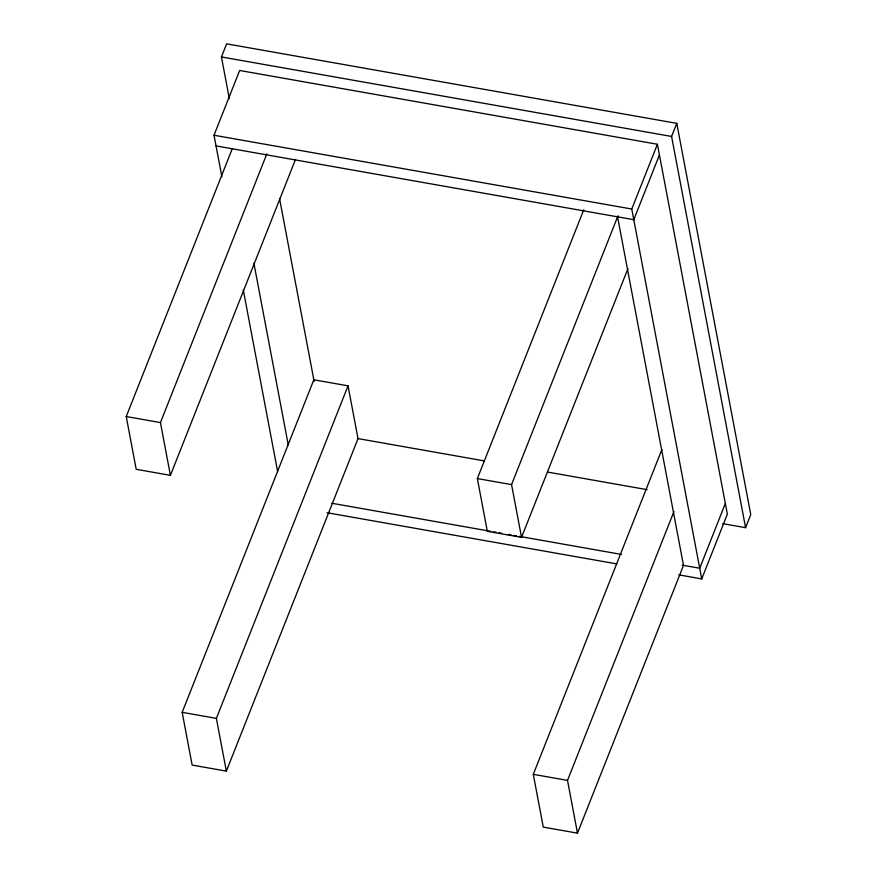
<?xml version="1.0" encoding="UTF-8"?>
<svg xmlns="http://www.w3.org/2000/svg" width="877" height="877" viewBox="0 0 877 877"><rect width="100%" height="100%" fill="white"/><g stroke="black" fill="none" stroke-linecap="round" stroke-linejoin="round"><path stroke-width="1.32" d="M229.325 98.619L221.442 56.95L226.628 43.85L676.781 123.361L750.767 514.58L745.582 527.68L722.67 523.635M221.892 176.858L214.021 135.244L239.662 70.478L657.41 144.266L727.362 514.152L701.721 578.908L678.809 574.863M295.516 159.373L170.423 475.345L136.209 469.305L126.233 416.542L232.164 148.991M170.423 475.345L160.436 422.582L266.882 153.76M182.175 712.332L313.834 379.796L348.037 385.836L358.024 438.599L226.365 771.124L192.151 765.084L182.175 712.332L216.378 718.373L226.365 771.124M216.378 718.373L348.037 385.836M627.976 268.537L521.541 537.36L487.327 531.319L477.351 478.568L583.786 209.735M521.541 537.36L511.554 484.608L618 215.786M701.721 578.908L631.769 209.033L657.41 144.266M659.427 154.944L633.786 219.699L216.038 145.911M745.582 527.68L671.596 136.461L676.781 123.361M683.413 565.599L577.483 833.15L543.269 827.11L533.293 774.347L661.927 449.462M577.483 833.15L567.507 780.398L673.942 511.565M725.345 503.475L699.703 568.241L682.185 565.15M221.442 56.95L671.596 136.461M214.021 135.244L631.769 209.033M357.465 438.5L484.137 460.874M547.467 472.056L647.182 489.673M126.233 416.542L160.436 422.582M477.351 478.568L511.554 484.608M331.824 503.255L490.835 531.341M493.532 531.824L496.229 532.295M498.914 532.777L501.611 533.249M508.353 534.444L511.05 534.915M513.747 535.387L516.432 535.869M519.129 536.34L621.541 554.439M327.099 512.738L616.827 563.911M533.293 774.347L567.507 780.398M617.572 216.838L683.501 565.38M279.522 198.399L314.141 381.418M253.881 263.155L288.237 444.825M243.28 289.903L277.636 471.574"/></g></svg>
